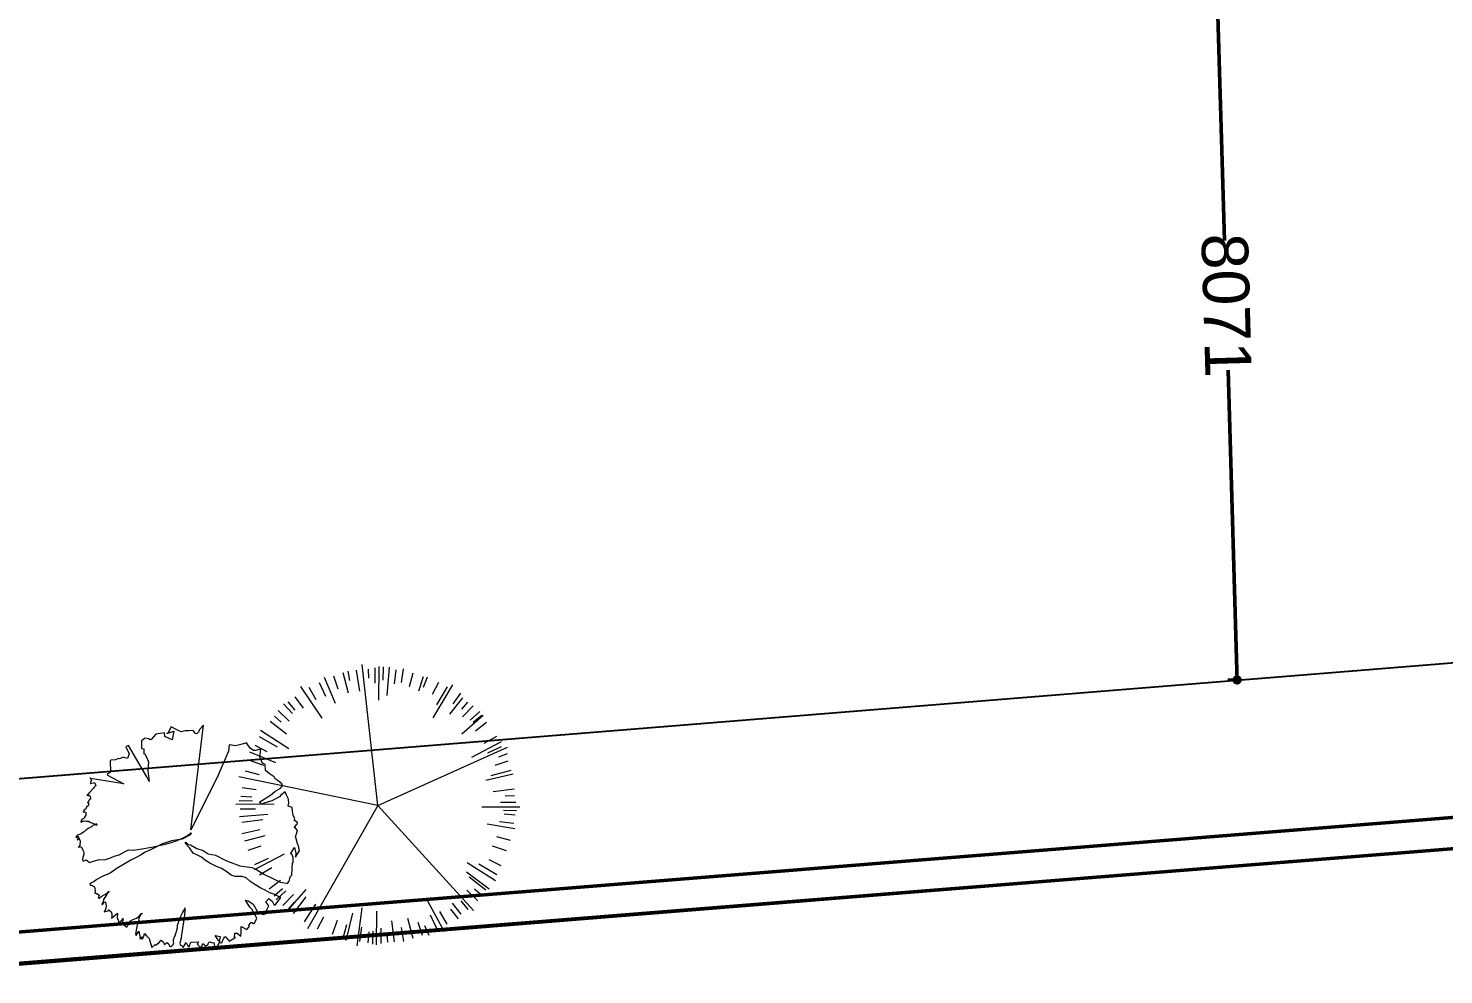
# Model space of a CAD drawing. Header units: millimetres. Extents: x 2342254 to 2635493, y 3886634 to 4043501.
# Drawn here: x 2424982 to 2440224, y 3937644 to 3947840 of the extents above; entities that cross this region are included whole.
import ezdxf

# ---------------------------------------------------------------- set-up
doc = ezdxf.new("R2010")
doc.units = ezdxf.units.MM
doc.header["$MEASUREMENT"] = 0
doc.header["$PDMODE"] = 32
doc.header["$PDSIZE"] = 0.25
for name, color, linetype, lineweight in [('0newfurnture', 30, 'Continuous', 50), ('Boundary', 250, 'Continuous', 50), ('greenery', 82, 'Continuous', 5)]:
    doc.layers.add(name, color=color, linetype=linetype, lineweight=lineweight)
doc.layers.add('FANCE', color=25, linetype='Continuous')
doc.styles.get("Standard").update_dxf_attribs({"font": 'arial.ttf'})
doc.dimstyles.get("Standard").update_dxf_attribs({"dimtxt": 500, "dimasz": 100, "dimexe": 100, "dimexo": 200, "dimgap": 0.09, "dimtad": 0, "dimtoh": 1, "dimdec": 0, "dimzin": 0, "dimdsep": 46, "dimtxsty": 'Standard', "dimblk": 'DOT', "dimcen": 0, "dimclrd": 256, "dimclre": 256, "dimclrt": 256, "dimadec": 0, "dimazin": 0, "dimtfac": 1, "dimtdec": 0, "dimtofl": 0, "dimtmove": 0, "dimatfit": 3, "dimfxl": 1, "dimtolj": 1, "dimtzin": 0, "dimlwd": -1, "dimlwe": -1, "dimarcsym": 1})

# ---------------------------------------------------------------- blocks, each defined once
blk = doc.blocks.new('tr-flat-7-flat-1-flat-1-flat-1')
at = {"layer": 'greenery', "color": 3, "ltscale": 5}
for p, q in [((473727, -1753040), (473635, -1753055)), ((473727, -1753040), (473635, -1753055)), ((473733, -1753080), (473727, -1753040)), ((473733, -1753080), (473727, -1753040)), ((473754, -1753045), (473830, -1753021)), ((473754, -1753045), (473830, -1753021)), ((473765, -1753041), (473754, -1753045)), ((473765, -1753041), (473754, -1753045)), ((473754, -1753045), (473754, -1753045)), ((473754, -1753045), (473754, -1753045)), ((473798, -1752975), (473765, -1753041)), ((473798, -1752975), (473765, -1753041)), ((473861, -1753007), (473798, -1752975)), ((473861, -1753007), (473798, -1752975)), ((473830, -1753021), (473809, -1753114)), ((473830, -1753021), (473809, -1753114)), ((473908, -1753029), (473861, -1753007)), ((473908, -1753029), (473861, -1753007)), ((473952, -1753018), (473908, -1753029)), ((473952, -1753018), (473908, -1753029)), ((473989, -1753019), (473952, -1753018)), ((473989, -1753019), (473952, -1753018)), ((474037, -1753015), (473989, -1753019)), ((474037, -1753015), (473989, -1753019)), ((474011, -1754084), (474148, -1752958)), ((474011, -1754084), (474148, -1752958)), ((474063, -1753046), (474037, -1753015)), ((474063, -1753046), (474037, -1753015)), ((474076, -1753048), (474063, -1753046)), ((474076, -1753048), (474063, -1753046)), ((474094, -1753032), (474076, -1753048)), ((474094, -1753032), (474076, -1753048)), ((474105, -1753002), (474094, -1753032)), ((474105, -1753002), (474094, -1753032)), ((474148, -1752958), (474105, -1753002)), ((474148, -1752958), (474105, -1753002)), ((474148, -1752958), (474148, -1752958)), ((474148, -1752958), (474148, -1752958)), ((473342, -1753175), (473311, -1753188)), ((473342, -1753175), (473311, -1753188)), ((473311, -1753188), (473346, -1753266)), ((473311, -1753188), (473346, -1753266)), ((473311, -1753188), (473311, -1753188)), ((473311, -1753188), (473311, -1753188)), ((473539, -1753512), (473342, -1753175)), ((473539, -1753512), (473342, -1753175)), ((473342, -1753175), (473342, -1753175)), ((473342, -1753175), (473342, -1753175)), ((473490, -1753118), (473480, -1753123)), ((473490, -1753118), (473480, -1753123)), ((473480, -1753123), (473480, -1753207)), ((473480, -1753123), (473480, -1753207)), ((473480, -1753123), (473480, -1753123)), ((473480, -1753123), (473480, -1753123)), ((473508, -1753102), (473490, -1753118)), ((473508, -1753102), (473490, -1753118)), ((473518, -1753098), (473508, -1753102)), ((473518, -1753098), (473508, -1753102)), ((473559, -1753105), (473518, -1753098)), ((473559, -1753105), (473518, -1753098)), ((473575, -1753115), (473559, -1753105)), ((473575, -1753115), (473559, -1753105)), ((473586, -1753111), (473575, -1753115)), ((473586, -1753111), (473575, -1753115)), ((473635, -1753055), (473586, -1753111)), ((473635, -1753055), (473586, -1753111)), ((473809, -1753114), (473733, -1753080)), ((473809, -1753114), (473733, -1753080)), ((474424, -1753167), (474418, -1753238)), ((474424, -1753167), (474418, -1753238)), ((474424, -1753167), (474424, -1753167)), ((474424, -1753167), (474424, -1753167)), ((474451, -1753172), (474424, -1753167)), ((474424, -1753167), (474424, -1753167)), ((474424, -1753167), (474424, -1753167)), ((474451, -1753172), (474424, -1753167)), ((474491, -1753180), (474451, -1753172)), ((474491, -1753180), (474451, -1753172)), ((474536, -1753169), (474491, -1753180)), ((474536, -1753169), (474491, -1753180)), ((474580, -1753158), (474536, -1753169)), ((474580, -1753158), (474536, -1753169)), ((474536, -1753169), (474536, -1753169)), ((474536, -1753169), (474536, -1753169)), ((474611, -1753145), (474580, -1753158)), ((474611, -1753145), (474580, -1753158)), ((474618, -1753159), (474611, -1753145)), ((474618, -1753159), (474611, -1753145)), ((474650, -1753204), (474618, -1753159)), ((474650, -1753204), (474618, -1753159)), ((473153, -1753333), (473143, -1753338)), ((473153, -1753333), (473143, -1753338)), ((473143, -1753338), (473148, -1753463)), ((473143, -1753338), (473148, -1753463)), ((473201, -1753330), (473153, -1753333)), ((473201, -1753330), (473153, -1753333)), ((473232, -1753316), (473201, -1753330)), ((473232, -1753316), (473201, -1753330)), ((473245, -1753319), (473232, -1753316)), ((473245, -1753319), (473232, -1753316)), ((473287, -1753301), (473245, -1753319)), ((473287, -1753301), (473245, -1753319)), ((473303, -1753310), (473287, -1753301)), ((473303, -1753310), (473287, -1753301)), ((473330, -1753315), (473303, -1753310)), ((473330, -1753315), (473303, -1753310)), ((473346, -1753266), (473330, -1753315)), ((473346, -1753266), (473330, -1753315)), ((473480, -1753207), (473507, -1753213)), ((473480, -1753207), (473507, -1753213)), ((473507, -1753213), (473505, -1753264)), ((473507, -1753213), (473505, -1753264)), ((473505, -1753264), (473518, -1753267)), ((473505, -1753264), (473518, -1753267)), ((473518, -1753267), (473531, -1753295)), ((473518, -1753267), (473531, -1753295)), ((473531, -1753295), (473556, -1753352)), ((473531, -1753295), (473556, -1753352)), ((473556, -1753352), (473548, -1753448)), ((473556, -1753352), (473548, -1753448)), ((474418, -1753238), (474295, -1753520)), ((474418, -1753238), (474295, -1753520)), ((474686, -1753231), (474650, -1753204)), ((474686, -1753231), (474650, -1753204)), ((474710, -1753229), (474686, -1753231)), ((474710, -1753229), (474686, -1753231)), ((474765, -1753213), (474710, -1753229)), ((474765, -1753213), (474710, -1753229)), ((474754, -1753302), (474765, -1753213)), ((474754, -1753302), (474765, -1753213)), ((474761, -1753317), (474754, -1753302)), ((474761, -1753317), (474754, -1753302)), ((474782, -1753366), (474761, -1753317)), ((474782, -1753366), (474761, -1753317)), ((473127, -1753472), (473110, -1753488)), ((473127, -1753472), (473110, -1753488)), ((473110, -1753488), (473113, -1753495)), ((473110, -1753488), (473113, -1753495)), ((473113, -1753495), (473289, -1753587)), ((473113, -1753495), (473289, -1753587)), ((473148, -1753463), (473127, -1753472)), ((473148, -1753463), (473127, -1753472)), ((473548, -1753448), (473561, -1753562)), ((473548, -1753448), (473561, -1753562)), ((474812, -1753379), (474782, -1753366)), ((474812, -1753379), (474782, -1753366)), ((474816, -1753444), (474812, -1753379)), ((474816, -1753444), (474812, -1753379)), ((474856, -1753478), (474816, -1753444)), ((474856, -1753478), (474816, -1753444)), ((474889, -1753497), (474856, -1753478)), ((474889, -1753497), (474856, -1753478)), ((474909, -1753514), (474889, -1753497)), ((474909, -1753514), (474889, -1753497)), ((472965, -1753636), (472922, -1753680)), ((472965, -1753636), (472922, -1753680)), ((472941, -1753553), (472926, -1753576)), ((472941, -1753553), (472926, -1753576)), ((472926, -1753576), (472930, -1753584)), ((472926, -1753576), (472930, -1753584)), ((472928, -1753525), (472941, -1753553)), ((472932, -1753532), (472928, -1753525)), ((472928, -1753525), (472941, -1753553)), ((472932, -1753532), (472928, -1753525)), ((472930, -1753584), (472974, -1753573)), ((472930, -1753584), (472974, -1753573)), ((473289, -1753587), (472932, -1753532)), ((473289, -1753587), (472932, -1753532)), ((472972, -1753624), (472965, -1753636)), ((472972, -1753624), (472965, -1753636)), ((472965, -1753636), (472965, -1753636)), ((472965, -1753636), (472965, -1753636)), ((472990, -1753608), (472972, -1753624)), ((472990, -1753608), (472972, -1753624)), ((472974, -1753573), (472977, -1753580)), ((472974, -1753573), (472977, -1753580)), ((472977, -1753580), (472990, -1753608)), ((472977, -1753580), (472990, -1753608)), ((473561, -1753562), (473539, -1753512)), ((473561, -1753562), (473539, -1753512)), ((474295, -1753520), (474011, -1754084)), ((474295, -1753520), (474011, -1754084)), ((474918, -1753536), (474909, -1753514)), ((474918, -1753536), (474909, -1753514)), ((474916, -1753672), (474965, -1753642)), ((474916, -1753672), (474965, -1753642)), ((474951, -1753555), (474918, -1753536)), ((474951, -1753555), (474918, -1753536)), ((474990, -1753589), (474951, -1753555)), ((474990, -1753589), (474951, -1753555)), ((474965, -1753642), (474975, -1753638)), ((474965, -1753642), (474975, -1753638)), ((474975, -1753638), (475000, -1753610)), ((474975, -1753638), (475000, -1753610)), ((475000, -1753610), (474990, -1753589)), ((475000, -1753610), (474990, -1753589)), ((472922, -1753680), (472890, -1753719)), ((472922, -1753680), (472890, -1753719)), ((472894, -1753701), (472914, -1753717)), ((472894, -1753701), (472914, -1753717)), ((472905, -1753781), (472897, -1753792)), ((472905, -1753781), (472897, -1753792)), ((472897, -1753792), (472908, -1753788)), ((472897, -1753792), (472908, -1753788)), ((472919, -1753757), (472905, -1753781)), ((472919, -1753757), (472905, -1753781)), ((472905, -1753781), (472905, -1753781)), ((472905, -1753781), (472905, -1753781)), ((472908, -1753788), (472910, -1753821)), ((472908, -1753788), (472910, -1753821)), ((472914, -1753717), (472924, -1753713)), ((472914, -1753717), (472924, -1753713)), ((472914, -1753717), (472914, -1753717)), ((472914, -1753717), (472914, -1753717)), ((472930, -1753753), (472919, -1753757)), ((472930, -1753753), (472919, -1753757)), ((472919, -1753757), (472919, -1753757)), ((472919, -1753757), (472919, -1753757)), ((472919, -1753757), (472919, -1753757)), ((472919, -1753757), (472919, -1753757)), ((472919, -1753757), (472919, -1753757)), ((472919, -1753757), (472919, -1753757)), ((472924, -1753713), (472927, -1753720)), ((472924, -1753713), (472924, -1753713)), ((472924, -1753713), (472927, -1753720)), ((472924, -1753713), (472924, -1753713)), ((472927, -1753720), (472930, -1753753)), ((472927, -1753720), (472930, -1753753)), ((474755, -1753784), (474783, -1753764)), ((474755, -1753784), (474783, -1753764)), ((474765, -1753806), (474755, -1753784)), ((474765, -1753806), (474755, -1753784)), ((474885, -1753770), (474765, -1753806)), ((474885, -1753770), (474765, -1753806)), ((474783, -1753764), (474870, -1753709)), ((474783, -1753764), (474870, -1753709)), ((474870, -1753709), (474916, -1753672)), ((474870, -1753709), (474916, -1753672)), ((474965, -1753727), (474885, -1753770)), ((474965, -1753727), (474885, -1753770)), ((474982, -1753711), (474965, -1753727)), ((474982, -1753711), (474965, -1753727)), ((475028, -1753674), (474982, -1753711)), ((475028, -1753674), (474982, -1753711)), ((475043, -1753709), (475028, -1753674)), ((475043, -1753709), (475028, -1753674)), ((475062, -1753752), (475043, -1753709)), ((475062, -1753752), (475043, -1753709)), ((475059, -1753830), (475067, -1753792)), ((475059, -1753830), (475067, -1753792)), ((475067, -1753792), (475062, -1753752)), ((475067, -1753792), (475062, -1753752)), ((472860, -1753961), (472840, -1753970)), ((472860, -1753961), (472840, -1753970)), ((472860, -1753876), (472853, -1753888)), ((472860, -1753876), (472853, -1753888)), ((472853, -1753888), (472856, -1753895)), ((472853, -1753888), (472856, -1753895)), ((472856, -1753895), (472866, -1753891)), ((472856, -1753895), (472866, -1753891)), ((472856, -1753895), (472856, -1753895)), ((472856, -1753895), (472856, -1753895)), ((472867, -1753865), (472860, -1753876)), ((472867, -1753865), (472860, -1753876)), ((472868, -1753949), (472860, -1753961)), ((472868, -1753949), (472860, -1753961)), ((472866, -1753891), (472880, -1753893)), ((472866, -1753891), (472866, -1753891)), ((472866, -1753891), (472880, -1753893)), ((472866, -1753891), (472866, -1753891)), ((472878, -1753860), (472867, -1753865)), ((472878, -1753860), (472867, -1753865)), ((472875, -1753938), (472868, -1753949)), ((472875, -1753938), (472868, -1753949)), ((472882, -1753926), (472875, -1753938)), ((472882, -1753926), (472875, -1753938)), ((472892, -1753837), (472878, -1753860)), ((472892, -1753837), (472878, -1753860)), ((472880, -1753893), (472882, -1753926)), ((472880, -1753893), (472882, -1753926)), ((472882, -1753926), (472882, -1753926)), ((472882, -1753926), (472882, -1753926)), ((472910, -1753821), (472892, -1753837)), ((472910, -1753821), (472892, -1753837)), ((475102, -1753844), (475059, -1753830)), ((475102, -1753844), (475059, -1753830)), ((475107, -1753884), (475102, -1753844)), ((475107, -1753884), (475102, -1753844)), ((475113, -1753925), (475107, -1753884)), ((475113, -1753925), (475107, -1753884)), ((475131, -1753967), (475113, -1753925)), ((475131, -1753967), (475113, -1753925)), ((472832, -1753982), (472828, -1754000)), ((472832, -1753982), (472828, -1754000)), ((472828, -1754000), (472839, -1753996)), ((472828, -1754000), (472839, -1753996)), ((472840, -1753970), (472832, -1753982)), ((472840, -1753970), (472832, -1753982)), ((472832, -1753982), (472832, -1753982)), ((472832, -1753982), (472832, -1753982)), ((472861, -1754104), (472833, -1754125)), ((472861, -1754104), (472833, -1754125)), ((472839, -1753996), (472849, -1753991)), ((472839, -1753996), (472849, -1753991)), ((472849, -1753991), (472859, -1753987)), ((472849, -1753991), (472859, -1753987)), ((472849, -1753991), (472849, -1753991)), ((472849, -1753991), (472849, -1753991)), ((472859, -1753987), (472886, -1753992)), ((472859, -1753987), (472886, -1753992)), ((472879, -1754088), (472861, -1754104)), ((472879, -1754088), (472861, -1754104)), ((472889, -1754084), (472879, -1754088)), ((472889, -1754084), (472879, -1754088)), ((472886, -1753992), (472910, -1753990)), ((472886, -1753992), (472910, -1753990)), ((472907, -1754068), (472889, -1754084)), ((472907, -1754068), (472889, -1754084)), ((472928, -1754059), (472907, -1754068)), ((472928, -1754059), (472907, -1754068)), ((472910, -1753990), (472927, -1754000)), ((472910, -1753990), (472927, -1754000)), ((472927, -1754000), (472943, -1754009)), ((472927, -1754000), (472943, -1754009)), ((472938, -1754054), (472928, -1754059)), ((472938, -1754054), (472928, -1754059)), ((472928, -1754059), (472928, -1754059)), ((472928, -1754059), (472928, -1754059)), ((472956, -1754038), (472938, -1754054)), ((472956, -1754038), (472938, -1754054)), ((472943, -1754009), (472957, -1754012)), ((472943, -1754009), (472957, -1754012)), ((472997, -1754020), (472956, -1754038)), ((472997, -1754020), (472956, -1754038)), ((472957, -1754012), (472990, -1754031)), ((472957, -1754012), (472990, -1754031)), ((472990, -1754031), (473003, -1754034)), ((472990, -1754031), (473003, -1754034)), ((472997, -1754020), (472997, -1754020)), ((473003, -1754034), (472997, -1754020)), ((472997, -1754020), (472997, -1754020)), ((473003, -1754034), (472997, -1754020)), ((475124, -1753979), (475131, -1753967)), ((475124, -1753979), (475131, -1753967)), ((475160, -1754005), (475124, -1753979)), ((475160, -1754005), (475124, -1753979)), ((475124, -1754063), (475146, -1754029)), ((475124, -1754063), (475146, -1754029)), ((475134, -1754059), (475124, -1754063)), ((475134, -1754059), (475124, -1754063)), ((475160, -1754090), (475134, -1754059)), ((475160, -1754090), (475134, -1754059)), ((475145, -1754139), (475160, -1754090)), ((475145, -1754139), (475160, -1754090)), ((475146, -1754029), (475156, -1754024)), ((475146, -1754029), (475156, -1754024)), ((475156, -1754024), (475160, -1754005)), ((475156, -1754024), (475160, -1754005)), ((475160, -1754090), (475160, -1754090)), ((475160, -1754090), (475160, -1754090)), ((475160, -1754090), (475160, -1754090)), ((475160, -1754090), (475160, -1754090)), ((472792, -1754143), (472774, -1754159)), ((472792, -1754143), (472774, -1754159)), ((472774, -1754159), (472778, -1754166)), ((472774, -1754159), (472778, -1754166)), ((472778, -1754166), (472788, -1754162)), ((472778, -1754166), (472788, -1754162)), ((472804, -1754172), (472787, -1754188)), ((472804, -1754172), (472787, -1754188)), ((472787, -1754188), (472790, -1754195)), ((472787, -1754188), (472790, -1754195)), ((472788, -1754162), (472795, -1754150)), ((472788, -1754162), (472795, -1754150)), ((472790, -1754195), (472808, -1754179)), ((472790, -1754195), (472808, -1754179)), ((472823, -1754130), (472792, -1754143)), ((472823, -1754130), (472792, -1754143)), ((472795, -1754150), (472798, -1754157)), ((472795, -1754150), (472798, -1754157)), ((472798, -1754157), (472804, -1754172)), ((472798, -1754157), (472804, -1754172)), ((472800, -1754275), (472808, -1754263)), ((472808, -1754263), (472800, -1754275)), ((472800, -1754275), (472808, -1754263)), ((472808, -1754263), (472800, -1754275)), ((472808, -1754179), (472820, -1754207)), ((472808, -1754179), (472820, -1754207)), ((472815, -1754252), (472808, -1754263)), ((472815, -1754252), (472808, -1754263)), ((472808, -1754263), (472834, -1754269)), ((472808, -1754263), (472834, -1754269)), ((472820, -1754207), (472815, -1754252)), ((472820, -1754207), (472815, -1754252)), ((472833, -1754125), (472823, -1754130)), ((472833, -1754125), (472823, -1754130)), ((473707, -1754234), (473586, -1754296)), ((473707, -1754234), (473586, -1754296)), ((473587, -1754270), (473655, -1754257)), ((473587, -1754270), (473655, -1754257)), ((473655, -1754257), (473689, -1754250)), ((473655, -1754257), (473689, -1754250)), ((473689, -1754250), (473734, -1754239)), ((473689, -1754250), (473734, -1754239)), ((473803, -1754201), (473707, -1754234)), ((473803, -1754201), (473707, -1754234)), ((473734, -1754239), (473789, -1754224)), ((473734, -1754239), (473789, -1754224)), ((473789, -1754224), (473864, -1754199)), ((473789, -1754224), (473864, -1754199)), ((473919, -1754184), (473803, -1754201)), ((473919, -1754184), (473803, -1754201)), ((473864, -1754199), (473937, -1754168)), ((473864, -1754199), (473937, -1754168)), ((473999, -1754140), (473919, -1754184)), ((473999, -1754140), (473919, -1754184)), ((473937, -1754168), (473985, -1754138)), ((473937, -1754168), (473985, -1754138)), ((473951, -1754229), (473959, -1754217)), ((473951, -1754229), (473959, -1754217)), ((473997, -1754277), (473951, -1754229)), ((473997, -1754277), (473951, -1754229)), ((473959, -1754217), (473981, -1754241)), ((473959, -1754217), (473981, -1754241)), ((473981, -1754241), (474008, -1754246)), ((473981, -1754241), (474008, -1754246)), ((473985, -1754138), (474013, -1754117)), ((473985, -1754138), (474013, -1754117)), ((474017, -1754124), (473999, -1754140)), ((474017, -1754124), (473999, -1754140)), ((474008, -1754246), (474075, -1754285)), ((474008, -1754246), (474075, -1754285)), ((474013, -1754117), (474017, -1754124)), ((474013, -1754117), (474017, -1754124)), ((475138, -1754151), (475145, -1754139)), ((475138, -1754151), (475145, -1754139)), ((475138, -1754151), (475138, -1754151)), ((475161, -1754233), (475138, -1754151)), ((475138, -1754151), (475138, -1754151)), ((475161, -1754233), (475138, -1754151)), ((475171, -1754255), (475161, -1754233)), ((475171, -1754255), (475161, -1754233)), ((475182, -1754309), (475171, -1754255)), ((475182, -1754309), (475171, -1754255)), ((472834, -1754269), (472850, -1754304)), ((472834, -1754269), (472850, -1754304)), ((472847, -1754382), (472846, -1754407)), ((472847, -1754382), (472846, -1754407)), ((472846, -1754407), (472852, -1754422)), ((472846, -1754407), (472846, -1754407)), ((472846, -1754407), (472852, -1754422)), ((472846, -1754407), (472846, -1754407)), ((472858, -1754351), (472847, -1754382)), ((472858, -1754351), (472847, -1754382)), ((472847, -1754382), (472847, -1754382)), ((472847, -1754382), (472847, -1754382)), ((472850, -1754304), (472859, -1754325)), ((472850, -1754304), (472859, -1754325)), ((472852, -1754422), (472883, -1754408)), ((472852, -1754422), (472883, -1754408)), ((472859, -1754325), (472858, -1754351)), ((472859, -1754325), (472858, -1754351)), ((472883, -1754408), (472919, -1754435)), ((472883, -1754408), (472919, -1754435)), ((472919, -1754435), (472974, -1754419)), ((472919, -1754435), (472974, -1754419)), ((472974, -1754419), (473029, -1754404)), ((472974, -1754419), (473029, -1754404)), ((473029, -1754404), (473080, -1754407)), ((473029, -1754404), (473080, -1754407)), ((473080, -1754407), (473145, -1754387)), ((473080, -1754407), (473145, -1754387)), ((473145, -1754387), (473186, -1754369)), ((473145, -1754387), (473186, -1754369)), ((473186, -1754369), (473241, -1754353)), ((473186, -1754369), (473241, -1754353)), ((473364, -1754409), (473208, -1754503)), ((473364, -1754409), (473208, -1754503)), ((473241, -1754353), (473311, -1754314)), ((473241, -1754353), (473311, -1754314)), ((473311, -1754314), (473342, -1754301)), ((473311, -1754314), (473342, -1754301)), ((473342, -1754301), (473392, -1754304)), ((473342, -1754301), (473392, -1754304)), ((473416, -1754387), (473364, -1754409)), ((473416, -1754387), (473364, -1754409)), ((473392, -1754304), (473485, -1754289)), ((473392, -1754304), (473485, -1754289)), ((473475, -1754352), (473416, -1754387)), ((473475, -1754352), (473416, -1754387)), ((473514, -1754327), (473475, -1754352)), ((473514, -1754327), (473475, -1754352)), ((473485, -1754289), (473587, -1754270)), ((473485, -1754289), (473587, -1754270)), ((473586, -1754296), (473514, -1754327)), ((473586, -1754296), (473514, -1754327)), ((474035, -1754336), (473997, -1754277)), ((474035, -1754336), (473997, -1754277)), ((474082, -1754358), (474035, -1754336)), ((474082, -1754358), (474035, -1754336)), ((474075, -1754285), (474145, -1754305)), ((474075, -1754285), (474145, -1754305)), ((474128, -1754380), (474082, -1754358)), ((474128, -1754380), (474082, -1754358)), ((474168, -1754414), (474128, -1754380)), ((474168, -1754414), (474128, -1754380)), ((474145, -1754305), (474198, -1754341)), ((474145, -1754305), (474198, -1754341)), ((474217, -1754443), (474168, -1754414)), ((474217, -1754443), (474168, -1754414)), ((474198, -1754341), (474278, -1754357)), ((474198, -1754341), (474278, -1754357)), ((474278, -1754357), (474375, -1754408)), ((474278, -1754357), (474375, -1754408)), ((474375, -1754408), (474405, -1754420)), ((474375, -1754408), (474405, -1754420)), ((475086, -1754343), (475122, -1754284)), ((475086, -1754343), (475122, -1754284)), ((475099, -1754345), (475086, -1754343)), ((475099, -1754345), (475086, -1754343)), ((475115, -1754381), (475099, -1754345)), ((475115, -1754381), (475099, -1754345)), ((475113, -1754432), (475115, -1754381)), ((475113, -1754432), (475115, -1754381)), ((475122, -1754284), (475129, -1754273)), ((475122, -1754284), (475129, -1754273)), ((475129, -1754273), (475144, -1754334)), ((475129, -1754273), (475144, -1754334)), ((475139, -1754379), (475182, -1754309)), ((475139, -1754379), (475182, -1754309)), ((475144, -1754334), (475139, -1754379)), ((475144, -1754334), (475139, -1754379)), ((472852, -1754422), (472852, -1754422)), ((472852, -1754422), (472852, -1754422)), ((473142, -1754549), (473049, -1754590)), ((473142, -1754549), (473049, -1754590)), ((473191, -1754519), (473142, -1754549)), ((473191, -1754519), (473142, -1754549)), ((473208, -1754503), (473191, -1754519)), ((473208, -1754503), (473191, -1754519)), ((474281, -1754475), (474217, -1754443)), ((474281, -1754475), (474217, -1754443)), ((474341, -1754499), (474281, -1754475)), ((474341, -1754499), (474281, -1754475)), ((474390, -1754528), (474341, -1754499)), ((474390, -1754528), (474341, -1754499)), ((474446, -1754571), (474390, -1754528)), ((474446, -1754571), (474390, -1754528)), ((474405, -1754420), (474538, -1754472)), ((474405, -1754420), (474538, -1754472)), ((474490, -1754586), (474446, -1754571)), ((474490, -1754586), (474446, -1754571)), ((474538, -1754472), (474670, -1754491)), ((474538, -1754472), (474670, -1754491)), ((474670, -1754491), (474713, -1754506)), ((474670, -1754491), (474713, -1754506)), ((474713, -1754506), (474799, -1754561)), ((474713, -1754506), (474799, -1754561)), ((474799, -1754561), (474909, -1754615)), ((474799, -1754561), (474909, -1754615)), ((475100, -1754573), (475103, -1754496)), ((475100, -1754573), (475103, -1754496)), ((475103, -1754496), (475106, -1754444)), ((475103, -1754496), (475106, -1754444)), ((475103, -1754496), (475103, -1754496)), ((475103, -1754496), (475103, -1754496)), ((475106, -1754444), (475113, -1754432)), ((475106, -1754444), (475113, -1754432)), ((472941, -1754654), (472924, -1754670)), ((472941, -1754654), (472924, -1754670)), ((472924, -1754670), (472930, -1754684)), ((472924, -1754670), (472924, -1754670)), ((472924, -1754670), (472930, -1754684)), ((472924, -1754670), (472924, -1754670)), ((472930, -1754684), (472940, -1754680)), ((472930, -1754684), (472940, -1754680)), ((472940, -1754680), (472973, -1754699)), ((472940, -1754680), (472940, -1754680)), ((472940, -1754680), (472973, -1754699)), ((472940, -1754680), (472940, -1754680)), ((472972, -1754640), (472941, -1754654)), ((472972, -1754640), (472941, -1754654)), ((473000, -1754619), (472972, -1754640)), ((473000, -1754619), (472972, -1754640)), ((472973, -1754699), (472982, -1754746)), ((472973, -1754699), (472982, -1754746)), ((473049, -1754590), (473000, -1754619)), ((473049, -1754590), (473000, -1754619)), ((474564, -1754588), (474490, -1754586)), ((474564, -1754588), (474490, -1754586)), ((474608, -1754602), (474564, -1754588)), ((474608, -1754602), (474564, -1754588)), ((474647, -1754636), (474608, -1754602)), ((474647, -1754636), (474608, -1754602)), ((474700, -1754672), (474647, -1754636)), ((474700, -1754672), (474647, -1754636)), ((474766, -1754711), (474700, -1754672)), ((474766, -1754711), (474700, -1754672)), ((474813, -1754733), (474766, -1754711)), ((474813, -1754733), (474766, -1754711)), ((474909, -1754615), (474972, -1754646)), ((474909, -1754615), (474972, -1754646)), ((474972, -1754646), (474999, -1754652)), ((474972, -1754646), (474999, -1754652)), ((474999, -1754652), (475039, -1754659)), ((474999, -1754652), (475039, -1754659)), ((475039, -1754659), (475053, -1754662)), ((475039, -1754659), (475039, -1754659)), ((475039, -1754659), (475053, -1754662)), ((475039, -1754659), (475039, -1754659)), ((475053, -1754662), (475067, -1754639)), ((475053, -1754662), (475067, -1754639)), ((475067, -1754639), (475075, -1754627)), ((475067, -1754639), (475075, -1754627)), ((475075, -1754627), (475083, -1754589)), ((475075, -1754627), (475083, -1754589)), ((475083, -1754589), (475100, -1754573)), ((475083, -1754589), (475100, -1754573)), ((475083, -1754589), (475083, -1754589)), ((475083, -1754589), (475083, -1754589)), ((475083, -1754589), (475083, -1754589)), ((475083, -1754589), (475083, -1754589)), ((472982, -1754746), (472977, -1754765)), ((472982, -1754746), (472977, -1754765)), ((472977, -1754765), (472991, -1754767)), ((472977, -1754765), (472977, -1754765)), ((472977, -1754765), (472991, -1754767)), ((472977, -1754765), (472977, -1754765)), ((472991, -1754767), (472994, -1754774)), ((472991, -1754767), (472994, -1754774)), ((472994, -1754774), (473004, -1754770)), ((472994, -1754774), (473004, -1754770)), ((473004, -1754770), (473024, -1754787)), ((473004, -1754770), (473024, -1754787)), ((473024, -1754787), (473013, -1754817)), ((473024, -1754787), (473013, -1754817)), ((473013, -1754817), (473026, -1754820)), ((473013, -1754817), (473026, -1754820)), ((473026, -1754820), (473044, -1754804)), ((473026, -1754820), (473044, -1754804)), ((473044, -1754804), (473054, -1754799)), ((473044, -1754804), (473054, -1754799)), ((473054, -1754799), (473103, -1754769)), ((473054, -1754799), (473103, -1754769)), ((473069, -1754860), (473054, -1754884)), ((473069, -1754860), (473054, -1754884)), ((473057, -1754891), (473082, -1754863)), ((473057, -1754891), (473082, -1754863)), ((473070, -1754835), (473069, -1754860)), ((473070, -1754835), (473069, -1754860)), ((473084, -1754811), (473070, -1754835)), ((473084, -1754811), (473070, -1754835)), ((473082, -1754863), (473092, -1754858)), ((473082, -1754863), (473092, -1754858)), ((473120, -1754753), (473084, -1754811)), ((473120, -1754753), (473084, -1754811)), ((473092, -1754858), (473101, -1754906)), ((473092, -1754858), (473101, -1754906)), ((473103, -1754769), (473131, -1754749)), ((473103, -1754769), (473131, -1754749)), ((473131, -1754749), (473120, -1754753)), ((473131, -1754749), (473120, -1754753)), ((474602, -1754842), (474628, -1754847)), ((474646, -1754916), (474602, -1754842)), ((474602, -1754842), (474628, -1754847)), ((474646, -1754916), (474602, -1754842)), ((474628, -1754847), (474681, -1754884)), ((474628, -1754847), (474681, -1754884)), ((474862, -1754762), (474813, -1754733)), ((474862, -1754762), (474813, -1754733)), ((474818, -1754858), (474853, -1754825)), ((474818, -1754858), (474853, -1754825)), ((474850, -1754903), (474818, -1754858)), ((474850, -1754903), (474818, -1754858)), ((474853, -1754825), (474889, -1754852)), ((474853, -1754825), (474889, -1754852)), ((474906, -1754777), (474862, -1754762)), ((474906, -1754777), (474862, -1754762)), ((474889, -1754852), (474905, -1754887)), ((474889, -1754852), (474905, -1754887)), ((474969, -1754809), (474906, -1754777)), ((474969, -1754809), (474906, -1754777)), ((474921, -1754897), (474982, -1754811)), ((474921, -1754897), (474982, -1754811)), ((474982, -1754811), (474969, -1754809)), ((474982, -1754811), (474969, -1754809)), ((473054, -1754884), (473057, -1754891)), ((473054, -1754884), (473057, -1754891)), ((473092, -1754943), (473078, -1754966)), ((473092, -1754943), (473078, -1754966)), ((473078, -1754966), (473088, -1754962)), ((473078, -1754966), (473088, -1754962)), ((473088, -1754962), (473122, -1754955)), ((473088, -1754962), (473122, -1754955)), ((473101, -1754906), (473092, -1754943)), ((473101, -1754906), (473092, -1754943)), ((473122, -1754955), (473130, -1754944)), ((473122, -1754955), (473130, -1754944)), ((473130, -1754944), (473152, -1754968)), ((473130, -1754944), (473152, -1754968)), ((473152, -1754968), (473162, -1754989)), ((473152, -1754968), (473162, -1754989)), ((473157, -1755034), (473220, -1754981)), ((473157, -1755034), (473220, -1754981)), ((473161, -1755015), (473157, -1755034)), ((473161, -1755015), (473157, -1755034)), ((473162, -1754989), (473161, -1755015)), ((473162, -1754989), (473161, -1755015)), ((473220, -1754981), (473218, -1755032)), ((473220, -1754981), (473218, -1755032)), ((473428, -1755034), (473438, -1755029)), ((473428, -1755034), (473438, -1755029)), ((473438, -1755029), (473456, -1755013)), ((473438, -1755029), (473456, -1755013)), ((473466, -1755008), (473447, -1755050)), ((473466, -1755008), (473447, -1755050)), ((473456, -1755013), (473481, -1754985)), ((473456, -1755013), (473481, -1754985)), ((473456, -1755013), (473456, -1755013)), ((473456, -1755013), (473456, -1755013)), ((473491, -1754981), (473466, -1755008)), ((473491, -1754981), (473466, -1755008)), ((473481, -1754985), (473491, -1754981)), ((473481, -1754985), (473491, -1754981)), ((473888, -1755044), (473921, -1754979)), ((473888, -1755044), (473921, -1754979)), ((473921, -1754979), (473950, -1754932)), ((473921, -1754979), (473950, -1754932)), ((473944, -1755002), (473922, -1755148)), ((473944, -1755002), (473922, -1755148)), ((473946, -1754951), (473944, -1755002)), ((473946, -1754951), (473944, -1755002)), ((473947, -1754925), (473946, -1754951)), ((473947, -1754925), (473946, -1754951)), ((473950, -1754932), (473947, -1754925)), ((473950, -1754932), (473947, -1754925)), ((474669, -1754940), (474646, -1754916)), ((474669, -1754940), (474646, -1754916)), ((474720, -1755028), (474669, -1754940)), ((474720, -1755028), (474669, -1754940)), ((474681, -1754884), (474735, -1754979)), ((474681, -1754884), (474735, -1754979)), ((474723, -1755035), (474720, -1755028)), ((474723, -1755035), (474720, -1755028)), ((474735, -1754979), (474728, -1754990)), ((474735, -1754979), (474728, -1754990)), ((474728, -1754990), (474738, -1754986)), ((474728, -1754990), (474738, -1754986)), ((474738, -1754986), (474762, -1754984)), ((474738, -1754986), (474762, -1754984)), ((474762, -1754984), (474792, -1754996)), ((474762, -1754984), (474792, -1754996)), ((474792, -1754996), (474813, -1754987)), ((474792, -1754996), (474813, -1754987)), ((474813, -1754987), (474833, -1754978)), ((474813, -1754987), (474833, -1754978)), ((474827, -1754964), (474831, -1754945)), ((474827, -1754964), (474831, -1754945)), ((474833, -1754978), (474827, -1754964)), ((474833, -1754978), (474827, -1754964)), ((474831, -1754945), (474850, -1754903)), ((474831, -1754945), (474850, -1754903)), ((474831, -1754945), (474831, -1754945)), ((474831, -1754945), (474831, -1754945)), ((474905, -1754887), (474921, -1754897)), ((474905, -1754887), (474921, -1754897)), ((473218, -1755032), (473242, -1755089)), ((473218, -1755032), (473242, -1755089)), ((473235, -1755101), (473242, -1755089)), ((473242, -1755089), (473235, -1755101)), ((473235, -1755101), (473242, -1755089)), ((473242, -1755089), (473235, -1755101)), ((473242, -1755089), (473282, -1755038)), ((473242, -1755089), (473282, -1755038)), ((473282, -1755038), (473274, -1755076)), ((473282, -1755038), (473274, -1755076)), ((473274, -1755076), (473280, -1755090)), ((473274, -1755076), (473280, -1755090)), ((473280, -1755090), (473286, -1755104)), ((473280, -1755090), (473286, -1755104)), ((473286, -1755104), (473322, -1755131)), ((473286, -1755104), (473322, -1755131)), ((473322, -1755131), (473329, -1755119)), ((473322, -1755131), (473329, -1755119)), ((473329, -1755119), (473337, -1755107)), ((473329, -1755119), (473337, -1755107)), ((473337, -1755107), (473348, -1755077)), ((473337, -1755107), (473348, -1755077)), ((473348, -1755077), (473366, -1755061)), ((473348, -1755077), (473366, -1755061)), ((473366, -1755061), (473397, -1755047)), ((473366, -1755061), (473397, -1755047)), ((473397, -1755047), (473428, -1755034)), ((473397, -1755047), (473428, -1755034)), ((473431, -1755125), (473417, -1755207)), ((473431, -1755125), (473417, -1755207)), ((473424, -1755222), (473453, -1755175)), ((473424, -1755222), (473453, -1755175)), ((473443, -1755069), (473431, -1755125)), ((473443, -1755069), (473431, -1755125)), ((473431, -1755125), (473431, -1755125)), ((473431, -1755125), (473431, -1755125)), ((473454, -1755065), (473443, -1755069)), ((473454, -1755065), (473443, -1755069)), ((473447, -1755050), (473454, -1755065)), ((473447, -1755050), (473454, -1755065)), ((473453, -1755175), (473458, -1755215)), ((473453, -1755175), (473453, -1755175)), ((473453, -1755175), (473458, -1755215)), ((473453, -1755175), (473453, -1755175)), ((473844, -1755224), (473868, -1755138)), ((473844, -1755224), (473868, -1755138)), ((473868, -1755138), (473869, -1755112)), ((473868, -1755138), (473869, -1755112)), ((473869, -1755112), (473880, -1755081)), ((473869, -1755112), (473880, -1755081)), ((473880, -1755081), (473888, -1755044)), ((473880, -1755081), (473888, -1755044)), ((473922, -1755148), (473916, -1755192)), ((473922, -1755148), (473916, -1755192)), ((474552, -1755152), (474553, -1755126)), ((474552, -1755152), (474553, -1755126)), ((474554, -1755185), (474552, -1755152)), ((474554, -1755185), (474552, -1755152)), ((474553, -1755126), (474616, -1755158)), ((474553, -1755126), (474616, -1755158)), ((474616, -1755158), (474641, -1755130)), ((474616, -1755158), (474641, -1755130)), ((474616, -1755158), (474616, -1755158)), ((474616, -1755158), (474616, -1755158)), ((474635, -1755116), (474642, -1755104)), ((474635, -1755116), (474642, -1755104)), ((474638, -1755123), (474635, -1755116)), ((474638, -1755123), (474635, -1755116)), ((474641, -1755130), (474638, -1755123)), ((474641, -1755130), (474638, -1755123)), ((474642, -1755104), (474656, -1755081)), ((474642, -1755104), (474656, -1755081)), ((474656, -1755081), (474670, -1755083)), ((474656, -1755081), (474670, -1755083)), ((474670, -1755083), (474686, -1755093)), ((474670, -1755083), (474686, -1755093)), ((474686, -1755093), (474697, -1755088)), ((474686, -1755093), (474697, -1755088)), ((474697, -1755088), (474723, -1755035)), ((474697, -1755088), (474723, -1755035)), ((473417, -1755207), (473424, -1755222)), ((473417, -1755207), (473424, -1755222)), ((473424, -1755222), (473424, -1755222)), ((473424, -1755222), (473424, -1755222)), ((473458, -1755215), (473467, -1755236)), ((473458, -1755215), (473467, -1755236)), ((473467, -1755236), (473463, -1755255)), ((473467, -1755236), (473463, -1755255)), ((473463, -1755255), (473476, -1755258)), ((473463, -1755255), (473476, -1755258)), ((473476, -1755258), (473491, -1755235)), ((473476, -1755258), (473491, -1755235)), ((473490, -1755260), (473509, -1755218)), ((473490, -1755260), (473509, -1755218)), ((473491, -1755235), (473490, -1755260)), ((473491, -1755235), (473490, -1755260)), ((473509, -1755218), (473513, -1755200)), ((473509, -1755218), (473513, -1755200)), ((473513, -1755200), (473535, -1755224)), ((473513, -1755200), (473535, -1755224)), ((473535, -1755224), (473561, -1755255)), ((473535, -1755224), (473561, -1755255)), ((473561, -1755255), (473568, -1755269)), ((473561, -1755255), (473568, -1755269)), ((473568, -1755269), (473591, -1755351)), ((473568, -1755269), (473591, -1755351)), ((473591, -1755351), (473627, -1755319)), ((473591, -1755351), (473627, -1755319)), ((473627, -1755319), (473630, -1755326)), ((473627, -1755319), (473630, -1755326)), ((473630, -1755326), (473668, -1755301)), ((473630, -1755326), (473668, -1755301)), ((473668, -1755301), (473693, -1755273)), ((473668, -1755301), (473693, -1755273)), ((473668, -1755301), (473668, -1755301)), ((473668, -1755301), (473668, -1755301)), ((473693, -1755273), (473712, -1755290)), ((473693, -1755273), (473693, -1755273)), ((473693, -1755273), (473712, -1755290)), ((473693, -1755273), (473693, -1755273)), ((473712, -1755290), (473719, -1755304)), ((473712, -1755290), (473719, -1755304)), ((473719, -1755304), (473725, -1755319)), ((473719, -1755304), (473725, -1755319)), ((473725, -1755319), (473735, -1755314)), ((473725, -1755319), (473735, -1755314)), ((473735, -1755314), (473753, -1755298)), ((473735, -1755314), (473753, -1755298)), ((473753, -1755298), (473769, -1755308)), ((473753, -1755298), (473753, -1755298)), ((473753, -1755298), (473769, -1755308)), ((473753, -1755298), (473753, -1755298)), ((473769, -1755308), (473773, -1755315)), ((473769, -1755308), (473773, -1755315)), ((473773, -1755315), (473782, -1755336)), ((473773, -1755315), (473782, -1755336)), ((473795, -1755339), (473806, -1755334)), ((473795, -1755339), (473806, -1755334)), ((473806, -1755334), (473823, -1755318)), ((473806, -1755334), (473823, -1755318)), ((473823, -1755318), (473827, -1755299)), ((473823, -1755318), (473827, -1755299)), ((473824, -1755292), (473825, -1755266)), ((473824, -1755292), (473825, -1755266)), ((473827, -1755299), (473824, -1755292)), ((473827, -1755299), (473824, -1755292)), ((473825, -1755266), (473837, -1755236)), ((473825, -1755266), (473837, -1755236)), ((473837, -1755236), (473844, -1755224)), ((473837, -1755236), (473844, -1755224)), ((473911, -1755237), (473892, -1755305)), ((473911, -1755237), (473892, -1755305)), ((473892, -1755305), (473901, -1755326)), ((473892, -1755305), (473901, -1755326)), ((473901, -1755326), (473914, -1755329)), ((473901, -1755326), (473914, -1755329)), ((473916, -1755192), (473908, -1755230)), ((473916, -1755192), (473908, -1755230)), ((473908, -1755230), (473911, -1755237)), ((473908, -1755230), (473911, -1755237)), ((473914, -1755329), (473924, -1755350)), ((473914, -1755329), (473924, -1755350)), ((473924, -1755350), (473941, -1755334)), ((473924, -1755350), (473941, -1755334)), ((473941, -1755334), (473963, -1755299)), ((473941, -1755334), (473963, -1755299)), ((473963, -1755299), (473972, -1755320)), ((473963, -1755299), (473972, -1755320)), ((473972, -1755320), (473982, -1755342)), ((473972, -1755320), (473982, -1755342)), ((473995, -1755344), (474011, -1755295)), ((473995, -1755344), (474011, -1755295)), ((474011, -1755295), (474095, -1755292)), ((474011, -1755295), (474095, -1755292)), ((474088, -1755304), (474081, -1755315)), ((474088, -1755304), (474081, -1755315)), ((474081, -1755315), (474104, -1755339)), ((474081, -1755315), (474104, -1755339)), ((474095, -1755292), (474088, -1755304)), ((474095, -1755292), (474088, -1755304)), ((474131, -1755344), (474139, -1755307)), ((474131, -1755344), (474139, -1755307)), ((474139, -1755307), (474159, -1755324)), ((474139, -1755307), (474159, -1755324)), ((474159, -1755324), (474165, -1755338)), ((474159, -1755324), (474165, -1755338)), ((474165, -1755338), (474196, -1755324)), ((474165, -1755338), (474196, -1755324)), ((474196, -1755324), (474207, -1755294)), ((474196, -1755324), (474207, -1755294)), ((474207, -1755294), (474218, -1755289)), ((474207, -1755294), (474218, -1755289)), ((474218, -1755289), (474234, -1755299)), ((474218, -1755289), (474234, -1755299)), ((474234, -1755299), (474248, -1755302)), ((474234, -1755299), (474248, -1755302)), ((474248, -1755302), (474258, -1755297)), ((474248, -1755302), (474258, -1755297)), ((474258, -1755297), (474269, -1755351)), ((474258, -1755297), (474269, -1755351)), ((474275, -1755222), (474328, -1755233)), ((474310, -1755275), (474275, -1755222)), ((474275, -1755222), (474328, -1755233)), ((474310, -1755275), (474275, -1755222)), ((474279, -1755373), (474326, -1755284)), ((474279, -1755373), (474326, -1755284)), ((474326, -1755284), (474310, -1755275)), ((474326, -1755284), (474310, -1755275)), ((474328, -1755233), (474316, -1755289)), ((474328, -1755233), (474316, -1755289)), ((474316, -1755289), (474319, -1755296)), ((474316, -1755289), (474319, -1755296)), ((474319, -1755296), (474346, -1755301)), ((474319, -1755296), (474346, -1755301)), ((474346, -1755301), (474357, -1755271)), ((474346, -1755301), (474357, -1755271)), ((474357, -1755271), (474365, -1755259)), ((474357, -1755271), (474365, -1755259)), ((474357, -1755271), (474357, -1755271)), ((474357, -1755271), (474357, -1755271)), ((474365, -1755259), (474379, -1755236)), ((474365, -1755259), (474379, -1755236)), ((474379, -1755236), (474393, -1755238)), ((474379, -1755236), (474393, -1755238)), ((474393, -1755238), (474402, -1755260)), ((474393, -1755238), (474402, -1755260)), ((474402, -1755260), (474415, -1755262)), ((474402, -1755260), (474415, -1755262)), ((474415, -1755262), (474425, -1755284)), ((474415, -1755262), (474415, -1755262)), ((474415, -1755262), (474425, -1755284)), ((474415, -1755262), (474415, -1755262)), ((474425, -1755284), (474484, -1755249)), ((474425, -1755284), (474484, -1755249)), ((474481, -1755242), (474486, -1755198)), ((474481, -1755242), (474486, -1755198)), ((474494, -1755245), (474481, -1755242)), ((474494, -1755245), (474481, -1755242)), ((474484, -1755249), (474494, -1755245)), ((474484, -1755249), (474494, -1755245)), ((474486, -1755198), (474509, -1755196)), ((474486, -1755198), (474509, -1755196)), ((474509, -1755196), (474549, -1755229)), ((474509, -1755196), (474549, -1755229)), ((474549, -1755229), (474554, -1755185)), ((474549, -1755229), (474554, -1755185)), ((474549, -1755229), (474549, -1755229)), ((474549, -1755229), (474549, -1755229)), ((473591, -1755351), (473591, -1755351)), ((473591, -1755351), (473591, -1755351)), ((473782, -1755336), (473795, -1755339)), ((473782, -1755336), (473795, -1755339)), ((473982, -1755342), (473995, -1755344)), ((473982, -1755342), (473995, -1755344)), ((474104, -1755339), (474131, -1755344)), ((474104, -1755339), (474131, -1755344)), ((474269, -1755351), (474279, -1755373)), ((474269, -1755351), (474279, -1755373))]:
    blk.add_line(p, q, dxfattribs=at)
blk = doc.blocks.new('PLANT-48-flat-7-flat-1-flat-1-flat-1')
at = {"layer": 'greenery', "ltscale": 5}
for p, q in [((-443, 1380), (-398, 1239)), ((-343, 1414), (-286, 1196)), ((-290, 1428), (-269, 1331)), ((-200, 1439), (-163, 1215)), ((36, -19), (-133, 1501)), ((-71, 1452), (-65, 1353)), ((1, 1467), (3, 1301)), ((46, 1119), (49, 1481)), ((93, 1475), (88, 1334)), ((134, 1169), (159, 1473)), ((229, 1443), (209, 1292)), ((306, 1454), (284, 1307)), ((411, 1410), (371, 1261)), ((-565, 924), (-794, 1266)), ((-709, 1257), (-632, 1123)), ((-599, 1306), (-528, 1161)), ((-421, 1080), (-540, 1361)), ((524, 1367), (471, 1214)), ((567, 1364), (522, 1254)), ((686, 1309), (618, 1178)), ((630, 928), (841, 1281)), ((781, 1262), (667, 1068)), ((-980, 1078), (-884, 975)), ((-936, 1099), (-859, 1008)), ((-861, 1152), (-768, 1030)), ((947, 1143), (807, 965)), ((926, 1191), (843, 1077)), ((1000, 1097), (934, 1022)), ((-1080, 946), (-1005, 880)), ((-1039, 1007), (-921, 891)), ((939, 756), (1169, 955)), ((1062, 1056), (946, 938)), ((1132, 997), (1030, 901)), ((1154, 953), (1062, 876)), ((-923, 594), (-1228, 789)), ((-1126, 892), (-948, 753)), ((1206, 878), (1085, 785)), ((-1292, 632), (-1161, 564)), ((-1245, 726), (-1051, 613)), ((36, -19), (1429, 611)), ((1046, 505), (1367, 672)), ((1311, 726), (1177, 649)), ((1361, 616), (1215, 545)), ((-1350, 470), (-1197, 417)), ((-1064, 442), (-1345, 559)), ((1435, 460), (1293, 415)), ((1427, 539), (1334, 504)), ((-1393, 356), (-1244, 317)), ((1196, 255), (1492, 325)), ((1468, 360), (1250, 303)), ((36, -19), (-1462, 291)), ((-1426, 175), (-1275, 155)), ((1502, 159), (1277, 131)), ((-1458, 38), (-1317, 34)), ((-1442, 85), (-1323, 75)), ((1521, 16), (1356, 14)), ((1506, 88), (1407, 82)), ((-1082, -4), (-1494, -7)), ((-1151, -114), (-1454, -140)), ((-1450, -53), (-1284, -52)), ((36, -19), (-722, -1347)), ((36, -19), (1065, -1150)), ((1154, -33), (1565, -30)), ((1529, -76), (1389, -71)), ((1513, -122), (1394, -112)), ((-1430, -196), (-1205, -168)), ((-1430, -320), (-1237, -276)), ((1210, -215), (1511, -264)), ((1498, -212), (1346, -192)), ((-1397, -397), (-1179, -340)), ((-1363, -497), (-1222, -453)), ((1421, -507), (1268, -454)), ((1464, -394), (1315, -354)), ((-975, -543), (-1296, -709)), ((-1289, -653), (-1144, -583)), ((1364, -669), (1232, -601)), ((-1240, -764), (-1106, -686)), ((990, -732), (1234, -915)), ((995, -632), (1300, -827)), ((1316, -764), (1122, -650)), ((-1135, -916), (-1013, -823)), ((-1082, -990), (-991, -913)), ((1198, -930), (1019, -790)), ((-1061, -1035), (-958, -938)), ((-990, -1093), (-874, -975)), ((-742, -922), (-941, -1153)), ((-929, -1134), (-863, -1060)), ((-875, -1181), (-736, -1002)), ((550, -1012), (747, -1373)), ((1007, -1137), (930, -1045)), ((1110, -1045), (992, -929)), ((1151, -983), (1077, -917)), ((-754, -1272), (-634, -1082)), ((-615, -1347), (-547, -1215)), ((-240, -1176), (-309, -1473)), ((-137, -1121), (-192, -1529)), ((20, -1157), (15, -1518)), ((670, -1344), (600, -1198)), ((781, -1294), (703, -1160)), ((902, -1238), (821, -1134)), ((932, -1189), (840, -1068)), ((-453, -1404), (-400, -1251)), ((-340, -1447), (-300, -1298)), ((-158, -1481), (-138, -1329)), ((-21, -1512), (-17, -1372)), ((70, -1504), (69, -1339)), ((213, -1485), (185, -1260)), ((314, -1481), (288, -1331)), ((414, -1451), (357, -1233)), ((514, -1418), (470, -1276)), ((587, -1417), (542, -1314)), ((-68, -1496), (-58, -1377)), ((142, -1489), (136, -1390))]:
    blk.add_line(p, q, dxfattribs=at)
blk = doc.blocks.new('_Dot')
at = {"color": 0, "linetype": 'ByBlock', "lineweight": -2}
blk.add_line((-0.5, 0), (-1, 0), dxfattribs=at)
at = {"color": 0, "linetype": 'ByBlock', "lineweight": -3, "const_width": 0.5}
blk.add_lwpolyline([(-0.25, 0, 1), (0.25, 0, 1)], format="xyb", close=True, dxfattribs=at)
blk = doc.blocks.new('*D94')
at = {"layer": '0newfurnture', "ltscale": 5, "transparency": 16777216}
for p, q in [((2437766, 3948888), (2437667, 3948885)), ((2437769, 3948788), (2437862, 3945552)), ((2437996, 3940920), (2437903, 3944155)), ((2437999, 3940820), (2437899, 3940817))]:
    blk.add_line(p, q, dxfattribs=at)
at = {"layer": 'Defpoints', "color": 0, "ltscale": 5, "transparency": 16777216}
for p in [(2437809, 3948889), (2437999, 3940820), (2438041, 3940821)]:
    blk.add_point(p, dxfattribs=at)
at = {"layer": '0newfurnture', "ltscale": 5, "transparency": 16777216, "xscale": 100, "yscale": 100, "zscale": 100}
for p, rotation in [((2437766, 3948888), 91.64775912179338), ((2437999, 3940820), 271.6477591217933)]:
    blk.add_blockref('_Dot', p, dxfattribs=dict(at, rotation=rotation))
at = {"layer": '0newfurnture', "ltscale": 5, "transparency": 16777216, "insert": (2437883, 3944854), "char_height": 500, "attachment_point": 5, "rotation": 271.6478}
blk.add_mtext('\\A1;8071', dxfattribs=at)

msp = doc.modelspace()

# ---------------------------------------------------------------- linework, layer by layer
at = {"layer": 'Boundary'}
msp.add_lwpolyline([(2399280.8, 3958468.2), (2398905.8, 3958468.2), (2396655.8, 3957343.2), (2393280.8, 3935196.2), (2416177.8, 3937071.2), (2444302.8, 3939321.2), (2444264.5, 3939654.2), (2416150.8, 3937405.1), (2393675.8, 3935564.7), (2396960.7, 3957120.7), (2398905.8, 3958093.2), (2399280.8, 3958093.2)], dxfattribs=at)
at = {"layer": 'FANCE'}
msp.add_lwpolyline([(2463824.9, 3971615.3), (2466074.9, 3984012.4), (2466449.9, 3993387.4), (2466074.9, 4002034.4), (2466074.9, 4006534.4), (2466449.9, 4011784.4), (2468324.9, 4017431.5), (2432677.8, 4015931.5), (2395530.8, 4019681.5), (2377530.8, 3922799.1), (2373030.8, 3898402.1), (2373405.8, 3898027.1), (2388405.8, 3893527.1), (2393280.8, 3935196.2), (2444302.8, 3939321.2), (2452949.9, 3938571.2), (2443927.8, 3973490.3), (2448074.9, 3974615.3), (2448824.9, 3968240.3), (2463824.9, 3971615.3), (2448824.9, 3968240.3), (2448074.9, 3974615.3), (2443927.8, 3973490.3), (2447809.1, 3958468.2)], dxfattribs=at)
msp.add_lwpolyline([(2462093.6, 3973275.8), (2464082.1, 3984232), (2464448.1, 3993384), (2464074.9, 4001991.1), (2464074.9, 4006605.8), (2464472.8, 4012176.8), (2465513.6, 4015311.4), (2432619.1, 4013927.2), (2397160.9, 4017506.7), (2379497.3, 3922435.1), (2375276.9, 3899553.8), (2386696.4, 3896127.9), (2391484.9, 3937057.5), (2444308.7, 3941328.2), (2450306.3, 3940808), (2441497.1, 3974903.2), (2449790.1, 3977152.9), (2450551.8, 3970678.9)], close=True, dxfattribs=at)

# ---------------------------------------------------------------- block references
at = {"ltscale": 5}
for name, p in [('PLANT-48-flat-7-flat-1-flat-1-flat-1', (2428711.4, 3939484.4)), ('tr-flat-7-flat-1-flat-1-flat-1', (1952720.4, 5693288.8))]:
    msp.add_blockref(name, p, dxfattribs=at)

# ---------------------------------------------------------------- dimensions: what is measured, and where the dimension line sits
at = {"layer": '0newfurnture', "ltscale": 5}
dim = msp.add_aligned_dim(p1=(2437808.6, 3948888.8), p2=(2438040.7, 3940821.4), distance=-42.1, dimstyle='Standard', override={"dimfxl": 500, "dimfxlon": 1}, dxfattribs=at)
dim.commit()
dim.dimension.update_dxf_attribs({"geometry": '*D94', "text_midpoint": (2437882.5, 3944853.9)})

doc.saveas('drawing.dxf')
